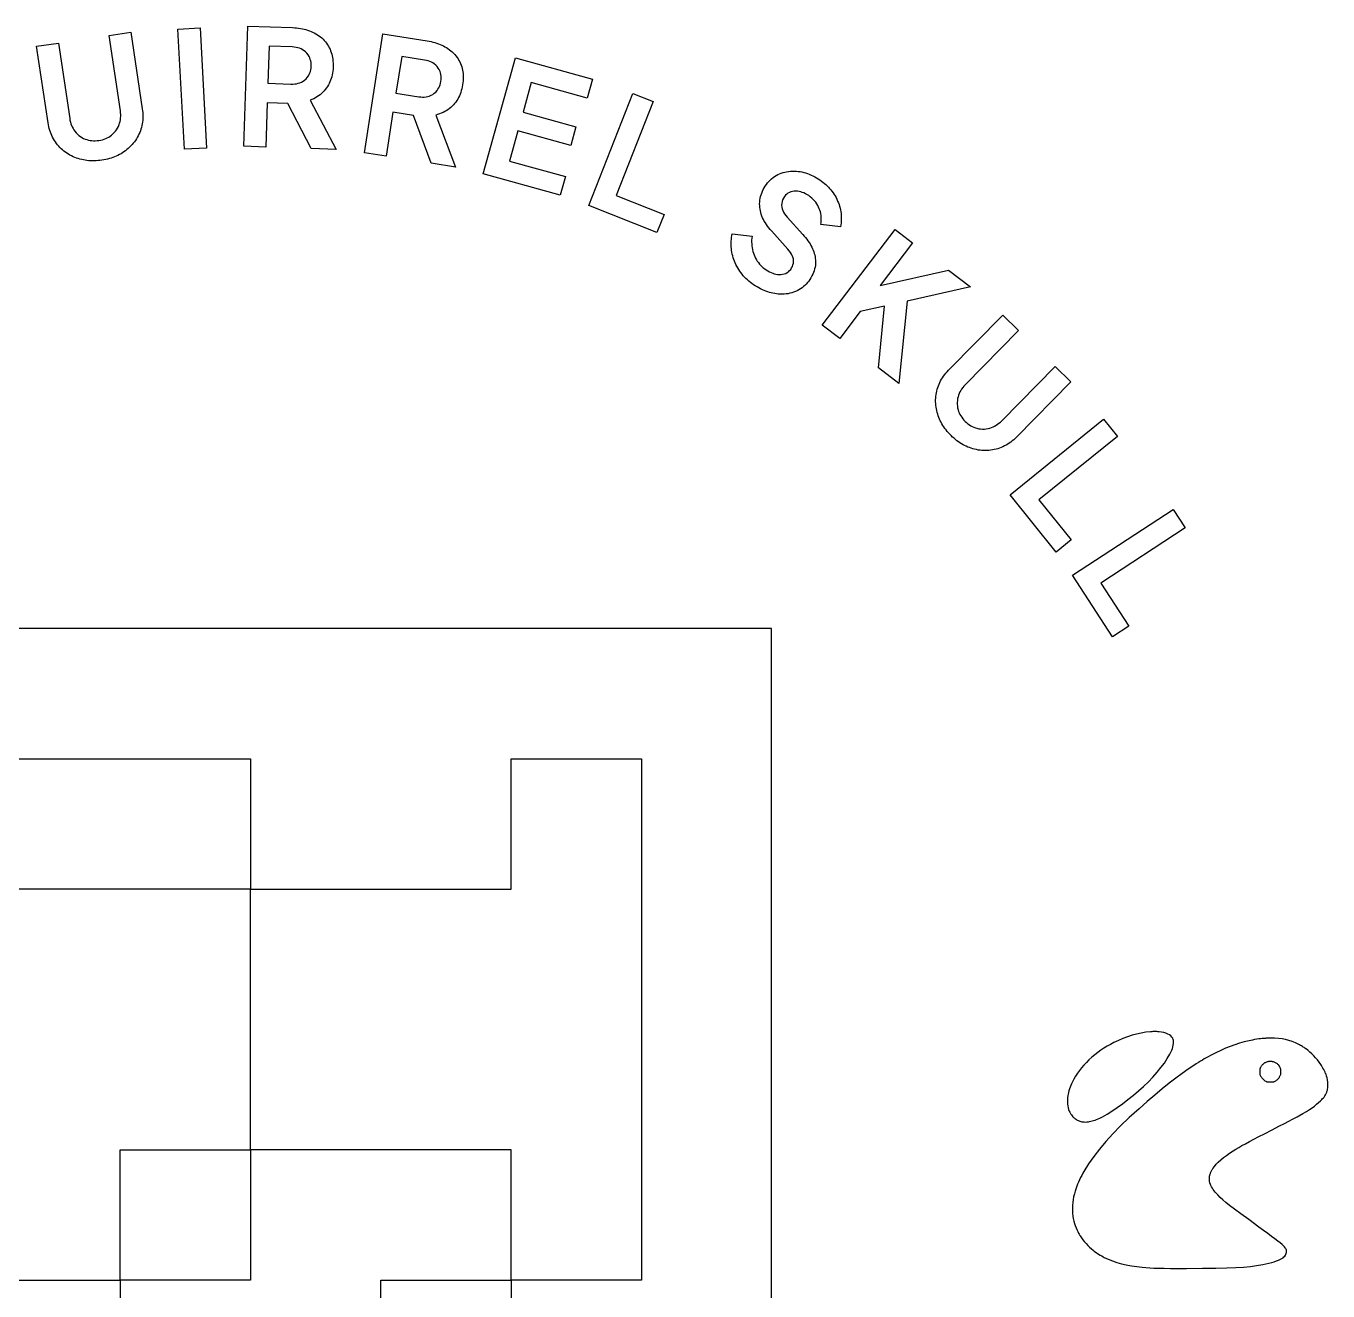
# Model space of a CAD drawing. Extents: x -21.5 to 21.5, y -22.6 to 22.4.
# Drawn here: x -4.48 to 21.5, y -2.81 to 22.42 of the extents above; entities that cross this region are included whole.
import ezdxf

# ---------------------------------------------------------------- set-up
doc = ezdxf.new("R2010")
doc.units = 0
for name, color, linetype in [('LOGO', 7, 'Continuous'), ('TAG', 7, 'Continuous'), ('TEXT', 7, 'Continuous')]:
    doc.layers.add(name, color=color, linetype=linetype)

msp = doc.modelspace()

# ---------------------------------------------------------------- linework, layer by layer
at = {"layer": 'LOGO'}
for points in [[(17.956, 2.356), (17.864, 2.346), (17.773, 2.33), (17.682, 2.311), (17.591, 2.287), (17.501, 2.257), (17.41, 2.224), (17.319, 2.184), (17.226, 2.141), (17.158, 2.105), (17.092, 2.067), (17.028, 2.028), (16.966, 1.987), (16.906, 1.943), (16.847, 1.897), (16.788, 1.848), (16.731, 1.796), (16.679, 1.745), (16.63, 1.693), (16.585, 1.641), (16.541, 1.586), (16.501, 1.53), (16.464, 1.472), (16.428, 1.411), (16.395, 1.347), (16.381, 1.319), (16.368, 1.287), (16.355, 1.253), (16.343, 1.217), (16.332, 1.182), (16.322, 1.147), (16.315, 1.114), (16.309, 1.084), (16.303, 1.041), (16.3, 0.999), (16.3, 0.957), (16.303, 0.916), (16.307, 0.878), (16.315, 0.841), (16.325, 0.807), (16.337, 0.776), (16.347, 0.757), (16.358, 0.738), (16.37, 0.717), (16.384, 0.698), (16.397, 0.68), (16.41, 0.663), (16.422, 0.65), (16.433, 0.639), (16.447, 0.628), (16.463, 0.618), (16.48, 0.607), (16.498, 0.597), (16.516, 0.588), (16.534, 0.58), (16.551, 0.573), (16.568, 0.568), (16.59, 0.563), (16.613, 0.56), (16.638, 0.558), (16.665, 0.557), (16.691, 0.559), (16.719, 0.561), (16.745, 0.566), (16.771, 0.571), (16.797, 0.578), (16.825, 0.586), (16.854, 0.597), (16.885, 0.609), (16.916, 0.621), (16.947, 0.635), (16.977, 0.649), (17.004, 0.663), (17.093, 0.713), (17.19, 0.774), (17.293, 0.844), (17.401, 0.922), (17.51, 1.005), (17.618, 1.091), (17.721, 1.179), (17.818, 1.265), (17.916, 1.36), (18.007, 1.455), (18.092, 1.549), (18.168, 1.643), (18.236, 1.734), (18.295, 1.823), (18.344, 1.908), (18.382, 1.989), (18.396, 2.024), (18.407, 2.059), (18.414, 2.092), (18.418, 2.123), (18.419, 2.153), (18.417, 2.181), (18.412, 2.205), (18.403, 2.227), (18.387, 2.252), (18.365, 2.274), (18.337, 2.294), (18.305, 2.312), (18.267, 2.327), (18.226, 2.34), (18.179, 2.349), (18.129, 2.356), (18.104, 2.358), (18.083, 2.36), (18.064, 2.362), (18.046, 2.362), (18.027, 2.362), (18.007, 2.36), (17.984, 2.358)], [(20.218, 2.225), (20.19, 2.222), (20.157, 2.219), (20.119, 2.213), (20.078, 2.207), (20.037, 2.2), (19.996, 2.193), (19.959, 2.186), (19.928, 2.179), (19.83, 2.155), (19.736, 2.129), (19.644, 2.099), (19.552, 2.066), (19.458, 2.027), (19.361, 1.985), (19.26, 1.936), (19.154, 1.882), (19.111, 1.859), (19.071, 1.837), (19.033, 1.816), (18.995, 1.794), (18.956, 1.77), (18.915, 1.746), (18.871, 1.718), (18.824, 1.687), (18.709, 1.611), (18.589, 1.526), (18.462, 1.432), (18.33, 1.329), (18.19, 1.216), (18.044, 1.095), (17.891, 0.964), (17.731, 0.823), (17.536, 0.646), (17.362, 0.48), (17.206, 0.321), (17.066, 0.168), (16.941, 0.019), (16.827, -0.129), (16.725, -0.278), (16.63, -0.429), (16.609, -0.466), (16.587, -0.508), (16.565, -0.552), (16.544, -0.597), (16.523, -0.641), (16.504, -0.685), (16.488, -0.725), (16.474, -0.762), (16.456, -0.819), (16.44, -0.876), (16.426, -0.933), (16.416, -0.989), (16.409, -1.046), (16.404, -1.102), (16.402, -1.157), (16.403, -1.213), (16.406, -1.267), (16.411, -1.318), (16.419, -1.368), (16.429, -1.417), (16.441, -1.464), (16.456, -1.509), (16.473, -1.554), (16.493, -1.598), (16.5, -1.613), (16.508, -1.629), (16.517, -1.646), (16.525, -1.662), (16.534, -1.678), (16.543, -1.692), (16.55, -1.705), (16.557, -1.716), (16.583, -1.754), (16.611, -1.792), (16.642, -1.83), (16.675, -1.868), (16.71, -1.904), (16.745, -1.939), (16.779, -1.971), (16.814, -2), (16.837, -2.017), (16.864, -2.037), (16.893, -2.057), (16.924, -2.077), (16.955, -2.097), (16.985, -2.114), (17.013, -2.131), (17.037, -2.144), (17.115, -2.18), (17.199, -2.213), (17.286, -2.243), (17.378, -2.269), (17.476, -2.292), (17.577, -2.311), (17.684, -2.327), (17.795, -2.339), (17.867, -2.346), (17.943, -2.351), (18.026, -2.355), (18.12, -2.358), (18.229, -2.36), (18.355, -2.361), (18.504, -2.362), (18.678, -2.362), (18.998, -2.36), (19.264, -2.357), (19.483, -2.353), (19.665, -2.346), (19.818, -2.335), (19.952, -2.323), (20.076, -2.306), (20.198, -2.285), (20.261, -2.273), (20.321, -2.259), (20.377, -2.245), (20.428, -2.229), (20.475, -2.214), (20.516, -2.197), (20.552, -2.181), (20.581, -2.165), (20.603, -2.149), (20.621, -2.134), (20.638, -2.116), (20.651, -2.099), (20.661, -2.08), (20.669, -2.061), (20.673, -2.042), (20.675, -2.022), (20.674, -2.01), (20.67, -1.996), (20.664, -1.98), (20.655, -1.965), (20.645, -1.949), (20.633, -1.933), (20.62, -1.918), (20.605, -1.903), (20.583, -1.884), (20.548, -1.855), (20.501, -1.819), (20.443, -1.775), (20.375, -1.724), (20.298, -1.667), (20.213, -1.604), (20.12, -1.537), (19.919, -1.39), (19.759, -1.273), (19.634, -1.18), (19.538, -1.106), (19.462, -1.046), (19.402, -0.994), (19.35, -0.945), (19.3, -0.895), (19.273, -0.867), (19.25, -0.839), (19.229, -0.813), (19.21, -0.788), (19.193, -0.762), (19.179, -0.738), (19.166, -0.712), (19.155, -0.686), (19.15, -0.672), (19.145, -0.659), (19.141, -0.647), (19.139, -0.636), (19.138, -0.624), (19.136, -0.611), (19.136, -0.595), (19.136, -0.578), (19.136, -0.56), (19.136, -0.545), (19.137, -0.531), (19.138, -0.519), (19.141, -0.508), (19.144, -0.496), (19.148, -0.482), (19.153, -0.468), (19.158, -0.457), (19.163, -0.444), (19.169, -0.432), (19.176, -0.418), (19.183, -0.405), (19.19, -0.392), (19.197, -0.38), (19.204, -0.369), (19.233, -0.328), (19.269, -0.286), (19.312, -0.242), (19.36, -0.198), (19.414, -0.153), (19.473, -0.108), (19.538, -0.063), (19.608, -0.017), (19.663, 0.016), (19.721, 0.05), (19.783, 0.086), (19.853, 0.125), (19.932, 0.167), (20.02, 0.214), (20.12, 0.266), (20.234, 0.324), (20.389, 0.404), (20.521, 0.472), (20.63, 0.527), (20.719, 0.573), (20.79, 0.611), (20.845, 0.639), (20.887, 0.661), (20.916, 0.678), (20.998, 0.725), (21.069, 0.767), (21.13, 0.806), (21.184, 0.841), (21.231, 0.875), (21.273, 0.91), (21.313, 0.945), (21.352, 0.982), (21.375, 1.004), (21.393, 1.023), (21.409, 1.04), (21.421, 1.055), (21.431, 1.069), (21.44, 1.082), (21.449, 1.098), (21.458, 1.116), (21.464, 1.128), (21.47, 1.142), (21.475, 1.155), (21.48, 1.168), (21.485, 1.181), (21.489, 1.192), (21.492, 1.203), (21.494, 1.211), (21.499, 1.241), (21.5, 1.276), (21.499, 1.314), (21.496, 1.354), (21.49, 1.396), (21.482, 1.436), (21.473, 1.474), (21.461, 1.509), (21.453, 1.528), (21.442, 1.552), (21.429, 1.578), (21.415, 1.606), (21.4, 1.634), (21.384, 1.66), (21.37, 1.685), (21.358, 1.704), (21.323, 1.751), (21.289, 1.796), (21.253, 1.838), (21.216, 1.879), (21.178, 1.917), (21.138, 1.953), (21.097, 1.988), (21.053, 2.022), (21.04, 2.031), (21.024, 2.041), (21.007, 2.052), (20.989, 2.064), (20.97, 2.075), (20.952, 2.086), (20.934, 2.095), (20.916, 2.105), (20.851, 2.135), (20.786, 2.162), (20.72, 2.184), (20.653, 2.201), (20.584, 2.214), (20.511, 2.222), (20.436, 2.228), (20.356, 2.228), (20.333, 2.228), (20.311, 2.228), (20.29, 2.228), (20.27, 2.227), (20.253, 2.226), (20.237, 2.226), (20.226, 2.226)], [(20.404, 1.763), (20.418, 1.758), (20.433, 1.753), (20.446, 1.747), (20.46, 1.74), (20.472, 1.732), (20.484, 1.724), (20.495, 1.714), (20.505, 1.705), (20.509, 1.7), (20.513, 1.695), (20.518, 1.688), (20.522, 1.681), (20.526, 1.672), (20.532, 1.665), (20.535, 1.657), (20.539, 1.648), (20.544, 1.637), (20.548, 1.627), (20.551, 1.617), (20.554, 1.608), (20.555, 1.598), (20.556, 1.586), (20.556, 1.573), (20.556, 1.558), (20.556, 1.542), (20.556, 1.529), (20.554, 1.518), (20.553, 1.507), (20.55, 1.498), (20.547, 1.488), (20.542, 1.477), (20.536, 1.465), (20.528, 1.449), (20.518, 1.434), (20.507, 1.42), (20.495, 1.407), (20.483, 1.395), (20.468, 1.384), (20.453, 1.373), (20.437, 1.364), (20.429, 1.36), (20.422, 1.357), (20.413, 1.354), (20.405, 1.352), (20.394, 1.351), (20.383, 1.35), (20.368, 1.35), (20.351, 1.35), (20.334, 1.35), (20.319, 1.35), (20.307, 1.351), (20.297, 1.352), (20.288, 1.354), (20.279, 1.357), (20.272, 1.361), (20.264, 1.364), (20.248, 1.374), (20.232, 1.384), (20.218, 1.396), (20.204, 1.409), (20.192, 1.423), (20.18, 1.437), (20.171, 1.451), (20.163, 1.467), (20.157, 1.478), (20.153, 1.487), (20.15, 1.497), (20.148, 1.507), (20.146, 1.517), (20.145, 1.53), (20.145, 1.545), (20.145, 1.563), (20.145, 1.58), (20.145, 1.594), (20.146, 1.606), (20.147, 1.617), (20.149, 1.625), (20.152, 1.634), (20.155, 1.642), (20.159, 1.65), (20.167, 1.664), (20.176, 1.676), (20.186, 1.69), (20.196, 1.702), (20.208, 1.714), (20.219, 1.725), (20.23, 1.733), (20.241, 1.741), (20.251, 1.747), (20.264, 1.752), (20.277, 1.758), (20.291, 1.762), (20.305, 1.766), (20.319, 1.769), (20.333, 1.771), (20.345, 1.772), (20.351, 1.772), (20.357, 1.771), (20.364, 1.77), (20.371, 1.769), (20.38, 1.768), (20.388, 1.766), (20.396, 1.765)]]:
    msp.add_lwpolyline(points, close=True, dxfattribs=at)
at = {"layer": 'TAG'}
msp.add_lwpolyline([(-10.4, 10.4), (-10.4, -10.4), (10.4, -10.4), (10.4, 10.4)], close=True, dxfattribs=at)
for points in [[(-7.8, -5.2), (-7.8, 2.6), (-5.2, 2.6), (-5.2, -2.6), (-2.6, -2.6), (-2.6, 0), (0, 0), (0, 5.2), (-7.8, 5.2), (-7.8, 7.8), (0, 7.8), (0, 5.2), (5.2, 5.2), (5.2, 7.8), (7.8, 7.8), (7.8, -2.6), (5.2, -2.6), (5.2, -5.2)], [(2.6, -5.2), (2.6, -2.6), (5.2, -2.6), (5.2, 0), (0, 0), (0, -2.6), (-2.6, -2.6), (-2.6, -5.2)]]:
    msp.add_lwpolyline(points, dxfattribs=at)
at = {"layer": 'TEXT'}
for points in [[(-1.313, 19.958), (-1.445, 22.354), (-1.006, 22.378), (-0.875, 19.982)], [(-0.133, 20.017), (-0.049, 22.415), (0.842, 22.384), (0.883, 22.382), (0.922, 22.379), (0.961, 22.375), (0.999, 22.369), (1.036, 22.362), (1.072, 22.354), (1.108, 22.345), (1.142, 22.334), (1.176, 22.323), (1.209, 22.31), (1.241, 22.296), (1.272, 22.281), (1.305, 22.263), (1.337, 22.243), (1.367, 22.223), (1.396, 22.201), (1.423, 22.178), (1.449, 22.154), (1.474, 22.128), (1.497, 22.101), (1.519, 22.073), (1.539, 22.043), (1.558, 22.013), (1.574, 21.983), (1.588, 21.953), (1.601, 21.922), (1.613, 21.89), (1.623, 21.857), (1.631, 21.823), (1.638, 21.788), (1.643, 21.752), (1.647, 21.715), (1.65, 21.677), (1.65, 21.638), (1.65, 21.598), (1.648, 21.558), (1.644, 21.518), (1.638, 21.479), (1.631, 21.442), (1.623, 21.405), (1.612, 21.37), (1.601, 21.336), (1.587, 21.303), (1.572, 21.271), (1.555, 21.24), (1.537, 21.21), (1.517, 21.181), (1.494, 21.151), (1.47, 21.122), (1.444, 21.095), (1.417, 21.07), (1.389, 21.046), (1.359, 21.023), (1.328, 21.002), (1.296, 20.983), (1.262, 20.965), (1.228, 20.949), (1.191, 20.934), (1.708, 19.952), (1.212, 19.97), (0.748, 20.873), (0.335, 20.887), (0.305, 20.002)], [(-2.964, 19.74), (-3.003, 19.735), (-3.041, 19.731), (-3.079, 19.728), (-3.117, 19.727), (-3.154, 19.727), (-3.19, 19.728), (-3.227, 19.73), (-3.262, 19.734), (-3.298, 19.738), (-3.332, 19.745), (-3.367, 19.752), (-3.401, 19.761), (-3.434, 19.771), (-3.467, 19.782), (-3.502, 19.795), (-3.536, 19.81), (-3.569, 19.825), (-3.601, 19.842), (-3.632, 19.86), (-3.663, 19.879), (-3.692, 19.9), (-3.72, 19.921), (-3.748, 19.944), (-3.774, 19.968), (-3.8, 19.993), (-3.824, 20.019), (-3.848, 20.046), (-3.87, 20.075), (-3.891, 20.104), (-3.911, 20.134), (-3.93, 20.165), (-3.947, 20.197), (-3.963, 20.23), (-3.977, 20.263), (-3.991, 20.298), (-4.003, 20.333), (-4.013, 20.369), (-4.022, 20.406), (-4.03, 20.444), (-4.037, 20.483), (-4.266, 22.011), (-3.832, 22.076), (-3.606, 20.572), (-3.6, 20.536), (-3.591, 20.501), (-3.581, 20.467), (-3.569, 20.434), (-3.555, 20.403), (-3.539, 20.373), (-3.521, 20.344), (-3.501, 20.317), (-3.477, 20.287), (-3.45, 20.26), (-3.422, 20.235), (-3.393, 20.213), (-3.362, 20.193), (-3.329, 20.176), (-3.294, 20.161), (-3.263, 20.15), (-3.231, 20.141), (-3.198, 20.134), (-3.164, 20.13), (-3.13, 20.128), (-3.095, 20.128), (-3.06, 20.13), (-3.023, 20.134), (-2.987, 20.141), (-2.952, 20.149), (-2.918, 20.16), (-2.886, 20.172), (-2.855, 20.186), (-2.826, 20.202), (-2.798, 20.22), (-2.771, 20.239), (-2.743, 20.264), (-2.717, 20.29), (-2.693, 20.318), (-2.671, 20.348), (-2.652, 20.38), (-2.635, 20.414), (-2.62, 20.449), (-2.609, 20.481), (-2.601, 20.514), (-2.594, 20.547), (-2.59, 20.581), (-2.588, 20.616), (-2.588, 20.651), (-2.59, 20.687), (-2.595, 20.724), (-2.821, 22.228), (-2.387, 22.293), (-2.157, 20.765), (-2.152, 20.726), (-2.148, 20.688), (-2.146, 20.65), (-2.146, 20.612), (-2.147, 20.575), (-2.149, 20.538), (-2.153, 20.501), (-2.159, 20.465), (-2.166, 20.43), (-2.175, 20.395), (-2.185, 20.36), (-2.196, 20.326), (-2.209, 20.292), (-2.224, 20.259), (-2.24, 20.227), (-2.257, 20.195), (-2.275, 20.165), (-2.295, 20.135), (-2.315, 20.106), (-2.337, 20.078), (-2.361, 20.051), (-2.385, 20.025), (-2.411, 19.999), (-2.438, 19.975), (-2.466, 19.951), (-2.495, 19.928), (-2.523, 19.907), (-2.553, 19.888), (-2.582, 19.87), (-2.613, 19.853), (-2.645, 19.836), (-2.677, 19.821), (-2.71, 19.808), (-2.744, 19.795), (-2.779, 19.783), (-2.814, 19.772), (-2.85, 19.763), (-2.888, 19.754), (-2.925, 19.746)], [(2.273, 19.888), (2.645, 22.259), (3.526, 22.121), (3.566, 22.114), (3.605, 22.106), (3.643, 22.097), (3.68, 22.087), (3.716, 22.076), (3.751, 22.063), (3.785, 22.05), (3.818, 22.035), (3.85, 22.02), (3.881, 22.003), (3.911, 21.985), (3.941, 21.966), (3.971, 21.944), (4, 21.922), (4.028, 21.898), (4.054, 21.872), (4.078, 21.846), (4.101, 21.819), (4.122, 21.791), (4.142, 21.761), (4.16, 21.73), (4.177, 21.699), (4.192, 21.666), (4.204, 21.635), (4.215, 21.603), (4.224, 21.571), (4.232, 21.537), (4.238, 21.503), (4.242, 21.469), (4.244, 21.433), (4.245, 21.397), (4.245, 21.36), (4.243, 21.322), (4.239, 21.283), (4.233, 21.244), (4.226, 21.203), (4.218, 21.165), (4.208, 21.127), (4.196, 21.09), (4.183, 21.055), (4.169, 21.021), (4.153, 20.989), (4.136, 20.958), (4.117, 20.928), (4.097, 20.899), (4.075, 20.871), (4.052, 20.845), (4.025, 20.818), (3.998, 20.792), (3.969, 20.769), (3.939, 20.747), (3.908, 20.726), (3.876, 20.708), (3.843, 20.691), (3.808, 20.675), (3.773, 20.662), (3.736, 20.65), (3.699, 20.639), (4.094, 19.603), (3.604, 19.679), (3.251, 20.631), (2.843, 20.695), (2.706, 19.82)], [(0.349, 21.273), (0.809, 21.257), (0.848, 21.257), (0.885, 21.26), (0.921, 21.265), (0.955, 21.273), (0.987, 21.283), (1.017, 21.297), (1.051, 21.316), (1.082, 21.338), (1.11, 21.363), (1.135, 21.391), (1.157, 21.422), (1.173, 21.45), (1.186, 21.48), (1.196, 21.511), (1.204, 21.544), (1.209, 21.578), (1.212, 21.614), (1.212, 21.651), (1.209, 21.686), (1.203, 21.719), (1.195, 21.751), (1.184, 21.782), (1.17, 21.81), (1.151, 21.842), (1.128, 21.872), (1.102, 21.899), (1.072, 21.923), (1.04, 21.944), (1.01, 21.959), (0.979, 21.972), (0.946, 21.982), (0.911, 21.99), (0.874, 21.995), (0.835, 21.998), (0.375, 22.014)], [(2.903, 21.077), (3.358, 21.006), (3.397, 21.001), (3.434, 20.999), (3.47, 21), (3.504, 21.004), (3.537, 21.011), (3.569, 21.02), (3.605, 21.035), (3.638, 21.053), (3.669, 21.075), (3.697, 21.1), (3.723, 21.128), (3.742, 21.154), (3.759, 21.182), (3.773, 21.212), (3.784, 21.243), (3.794, 21.276), (3.801, 21.312), (3.805, 21.348), (3.806, 21.383), (3.805, 21.417), (3.801, 21.45), (3.793, 21.481), (3.783, 21.512), (3.767, 21.546), (3.748, 21.578), (3.725, 21.607), (3.699, 21.635), (3.669, 21.66), (3.642, 21.679), (3.613, 21.695), (3.581, 21.709), (3.547, 21.721), (3.511, 21.731), (3.473, 21.738), (3.018, 21.809)], [(4.644, 19.467), (5.286, 21.78), (6.825, 21.353), (6.721, 20.98), (5.605, 21.29), (5.44, 20.695), (6.494, 20.403), (6.391, 20.03), (5.337, 20.323), (5.17, 19.722), (6.286, 19.413), (6.183, 19.04)], [(6.749, 18.838), (7.631, 21.07), (8.039, 20.909), (7.299, 19.036), (8.254, 18.659), (8.112, 18.299)], [(10.108, 17.213), (10.073, 17.234), (10.04, 17.256), (10.007, 17.279), (9.975, 17.303), (9.945, 17.328), (9.916, 17.354), (9.887, 17.381), (9.861, 17.409), (9.835, 17.437), (9.81, 17.467), (9.786, 17.497), (9.764, 17.529), (9.743, 17.56), (9.723, 17.593), (9.705, 17.625), (9.688, 17.659), (9.673, 17.692), (9.658, 17.726), (9.645, 17.761), (9.634, 17.796), (9.624, 17.832), (9.615, 17.868), (9.607, 17.905), (9.601, 17.941), (9.597, 17.978), (9.594, 18.014), (9.592, 18.051), (9.592, 18.088), (9.593, 18.125), (9.596, 18.162), (9.6, 18.199), (9.606, 18.236), (9.613, 18.274), (10.008, 18.227), (10.004, 18.187), (10.001, 18.147), (10.001, 18.108), (10.002, 18.069), (10.005, 18.032), (10.01, 17.995), (10.017, 17.958), (10.025, 17.922), (10.036, 17.887), (10.048, 17.853), (10.062, 17.819), (10.078, 17.787), (10.095, 17.755), (10.114, 17.725), (10.135, 17.697), (10.157, 17.669), (10.181, 17.643), (10.206, 17.618), (10.233, 17.595), (10.261, 17.573), (10.291, 17.552), (10.323, 17.532), (10.356, 17.514), (10.389, 17.499), (10.421, 17.486), (10.453, 17.475), (10.484, 17.468), (10.515, 17.463), (10.551, 17.46), (10.586, 17.46), (10.619, 17.465), (10.65, 17.472), (10.681, 17.483), (10.709, 17.498), (10.735, 17.516), (10.758, 17.538), (10.78, 17.563), (10.799, 17.591), (10.815, 17.622), (10.826, 17.653), (10.834, 17.683), (10.838, 17.714), (10.838, 17.744), (10.833, 17.775), (10.825, 17.805), (10.812, 17.836), (10.796, 17.868), (10.776, 17.899), (10.752, 17.932), (10.724, 17.964), (10.401, 18.325), (10.371, 18.358), (10.344, 18.391), (10.319, 18.425), (10.295, 18.458), (10.274, 18.492), (10.254, 18.526), (10.236, 18.559), (10.22, 18.593), (10.206, 18.627), (10.194, 18.661), (10.183, 18.695), (10.175, 18.729), (10.168, 18.763), (10.163, 18.8), (10.161, 18.836), (10.16, 18.872), (10.162, 18.908), (10.165, 18.944), (10.171, 18.98), (10.179, 19.015), (10.189, 19.05), (10.202, 19.085), (10.216, 19.12), (10.233, 19.154), (10.252, 19.189), (10.273, 19.223), (10.296, 19.256), (10.32, 19.287), (10.345, 19.316), (10.372, 19.344), (10.4, 19.369), (10.429, 19.393), (10.459, 19.414), (10.491, 19.434), (10.523, 19.452), (10.557, 19.468), (10.592, 19.482), (10.627, 19.494), (10.663, 19.504), (10.699, 19.511), (10.737, 19.517), (10.775, 19.521), (10.813, 19.523), (10.853, 19.523), (10.893, 19.521), (10.929, 19.517), (10.966, 19.512), (11.003, 19.505), (11.04, 19.496), (11.076, 19.486), (11.113, 19.474), (11.15, 19.46), (11.187, 19.444), (11.224, 19.427), (11.261, 19.408), (11.297, 19.387), (11.331, 19.367), (11.363, 19.346), (11.394, 19.324), (11.424, 19.302), (11.453, 19.278), (11.481, 19.254), (11.507, 19.229), (11.532, 19.204), (11.557, 19.177), (11.58, 19.15), (11.602, 19.122), (11.625, 19.091), (11.646, 19.059), (11.666, 19.026), (11.685, 18.993), (11.702, 18.96), (11.717, 18.926), (11.731, 18.891), (11.744, 18.856), (11.755, 18.821), (11.765, 18.785), (11.773, 18.748), (11.78, 18.712), (11.785, 18.675), (11.788, 18.639), (11.789, 18.602), (11.789, 18.565), (11.788, 18.527), (11.784, 18.49), (11.78, 18.452), (11.773, 18.414), (11.381, 18.458), (11.386, 18.496), (11.388, 18.533), (11.389, 18.569), (11.388, 18.605), (11.385, 18.64), (11.379, 18.674), (11.372, 18.708), (11.362, 18.741), (11.351, 18.773), (11.337, 18.805), (11.32, 18.839), (11.301, 18.871), (11.279, 18.902), (11.255, 18.932), (11.229, 18.959), (11.201, 18.986), (11.171, 19.01), (11.139, 19.033), (11.104, 19.055), (11.073, 19.072), (11.042, 19.087), (11.011, 19.099), (10.98, 19.109), (10.949, 19.116), (10.919, 19.121), (10.883, 19.124), (10.849, 19.123), (10.816, 19.118), (10.784, 19.11), (10.754, 19.098), (10.726, 19.082), (10.7, 19.063), (10.676, 19.041), (10.655, 19.015), (10.636, 18.986), (10.619, 18.951), (10.607, 18.915), (10.6, 18.878), (10.599, 18.84), (10.603, 18.801), (10.611, 18.769), (10.622, 18.735), (10.639, 18.702), (10.659, 18.669), (10.683, 18.635), (10.712, 18.602), (11.022, 18.259), (11.05, 18.227), (11.077, 18.195), (11.101, 18.164), (11.125, 18.132), (11.146, 18.1), (11.166, 18.069), (11.184, 18.037), (11.201, 18.006), (11.216, 17.975), (11.229, 17.944), (11.241, 17.913), (11.251, 17.882), (11.259, 17.851), (11.266, 17.82), (11.271, 17.784), (11.275, 17.749), (11.276, 17.713), (11.275, 17.677), (11.272, 17.642), (11.266, 17.607), (11.258, 17.572), (11.248, 17.536), (11.236, 17.501), (11.221, 17.467), (11.204, 17.432), (11.185, 17.397), (11.164, 17.363), (11.141, 17.33), (11.117, 17.299), (11.091, 17.27), (11.064, 17.243), (11.036, 17.218), (11.006, 17.195), (10.975, 17.174), (10.943, 17.154), (10.909, 17.137), (10.875, 17.121), (10.839, 17.107), (10.803, 17.096), (10.766, 17.086), (10.728, 17.078), (10.69, 17.073), (10.651, 17.069), (10.611, 17.068), (10.571, 17.068), (10.53, 17.071), (10.495, 17.074), (10.461, 17.079), (10.426, 17.086), (10.391, 17.094), (10.356, 17.104), (10.321, 17.115), (10.286, 17.127), (10.25, 17.141), (10.215, 17.157), (10.18, 17.174), (10.144, 17.193)], [(11.41, 16.449), (12.862, 18.36), (13.21, 18.095), (12.564, 17.243), (13.929, 17.549), (14.367, 17.216), (13.107, 16.931), (12.939, 15.287), (12.529, 15.599), (12.655, 16.83), (12.166, 16.72), (11.759, 16.184)], [(13.982, 14.246), (13.955, 14.274), (13.928, 14.302), (13.903, 14.331), (13.88, 14.36), (13.857, 14.39), (13.836, 14.419), (13.816, 14.45), (13.798, 14.48), (13.78, 14.512), (13.764, 14.543), (13.749, 14.575), (13.736, 14.607), (13.724, 14.64), (13.713, 14.673), (13.702, 14.709), (13.693, 14.745), (13.686, 14.781), (13.68, 14.816), (13.676, 14.852), (13.673, 14.888), (13.672, 14.923), (13.672, 14.959), (13.673, 14.995), (13.677, 15.03), (13.681, 15.066), (13.687, 15.101), (13.695, 15.136), (13.704, 15.171), (13.715, 15.206), (13.727, 15.24), (13.74, 15.273), (13.756, 15.306), (13.772, 15.339), (13.79, 15.37), (13.81, 15.402), (13.831, 15.432), (13.853, 15.463), (13.877, 15.492), (13.903, 15.521), (13.93, 15.55), (15.012, 16.652), (15.325, 16.345), (14.26, 15.26), (14.235, 15.233), (14.212, 15.205), (14.191, 15.176), (14.173, 15.147), (14.156, 15.117), (14.142, 15.086), (14.13, 15.054), (14.119, 15.022), (14.111, 14.985), (14.105, 14.948), (14.102, 14.91), (14.102, 14.873), (14.105, 14.837), (14.111, 14.8), (14.12, 14.763), (14.13, 14.731), (14.142, 14.7), (14.156, 14.67), (14.173, 14.641), (14.192, 14.612), (14.213, 14.584), (14.236, 14.557), (14.261, 14.531), (14.289, 14.506), (14.316, 14.483), (14.345, 14.462), (14.374, 14.443), (14.404, 14.427), (14.434, 14.413), (14.465, 14.402), (14.497, 14.393), (14.534, 14.385), (14.57, 14.38), (14.607, 14.378), (14.644, 14.378), (14.681, 14.382), (14.718, 14.389), (14.755, 14.398), (14.787, 14.409), (14.819, 14.422), (14.849, 14.436), (14.879, 14.454), (14.908, 14.473), (14.936, 14.494), (14.964, 14.518), (14.99, 14.543), (16.055, 15.628), (16.369, 15.321), (15.287, 14.219), (15.258, 14.191), (15.23, 14.165), (15.201, 14.14), (15.171, 14.117), (15.141, 14.096), (15.11, 14.075), (15.078, 14.057), (15.046, 14.04), (15.013, 14.024), (14.98, 14.01), (14.947, 13.997), (14.912, 13.986), (14.877, 13.976), (14.842, 13.968), (14.807, 13.961), (14.771, 13.955), (14.736, 13.952), (14.701, 13.949), (14.665, 13.949), (14.629, 13.949), (14.594, 13.951), (14.558, 13.955), (14.522, 13.96), (14.486, 13.967), (14.45, 13.975), (14.414, 13.985), (14.381, 13.995), (14.348, 14.007), (14.315, 14.019), (14.283, 14.034), (14.251, 14.049), (14.22, 14.066), (14.189, 14.084), (14.158, 14.103), (14.128, 14.124), (14.098, 14.146), (14.069, 14.169), (14.039, 14.193), (14.011, 14.219)], [(15.157, 13.065), (17.024, 14.572), (17.3, 14.231), (15.733, 12.966), (16.378, 12.167), (16.078, 11.924)], [(16.402, 11.462), (18.413, 12.773), (18.652, 12.405), (16.966, 11.306), (17.526, 10.446), (17.203, 10.234)]]:
    msp.add_lwpolyline(points, close=True, dxfattribs=at)

doc.saveas('drawing.dxf')
